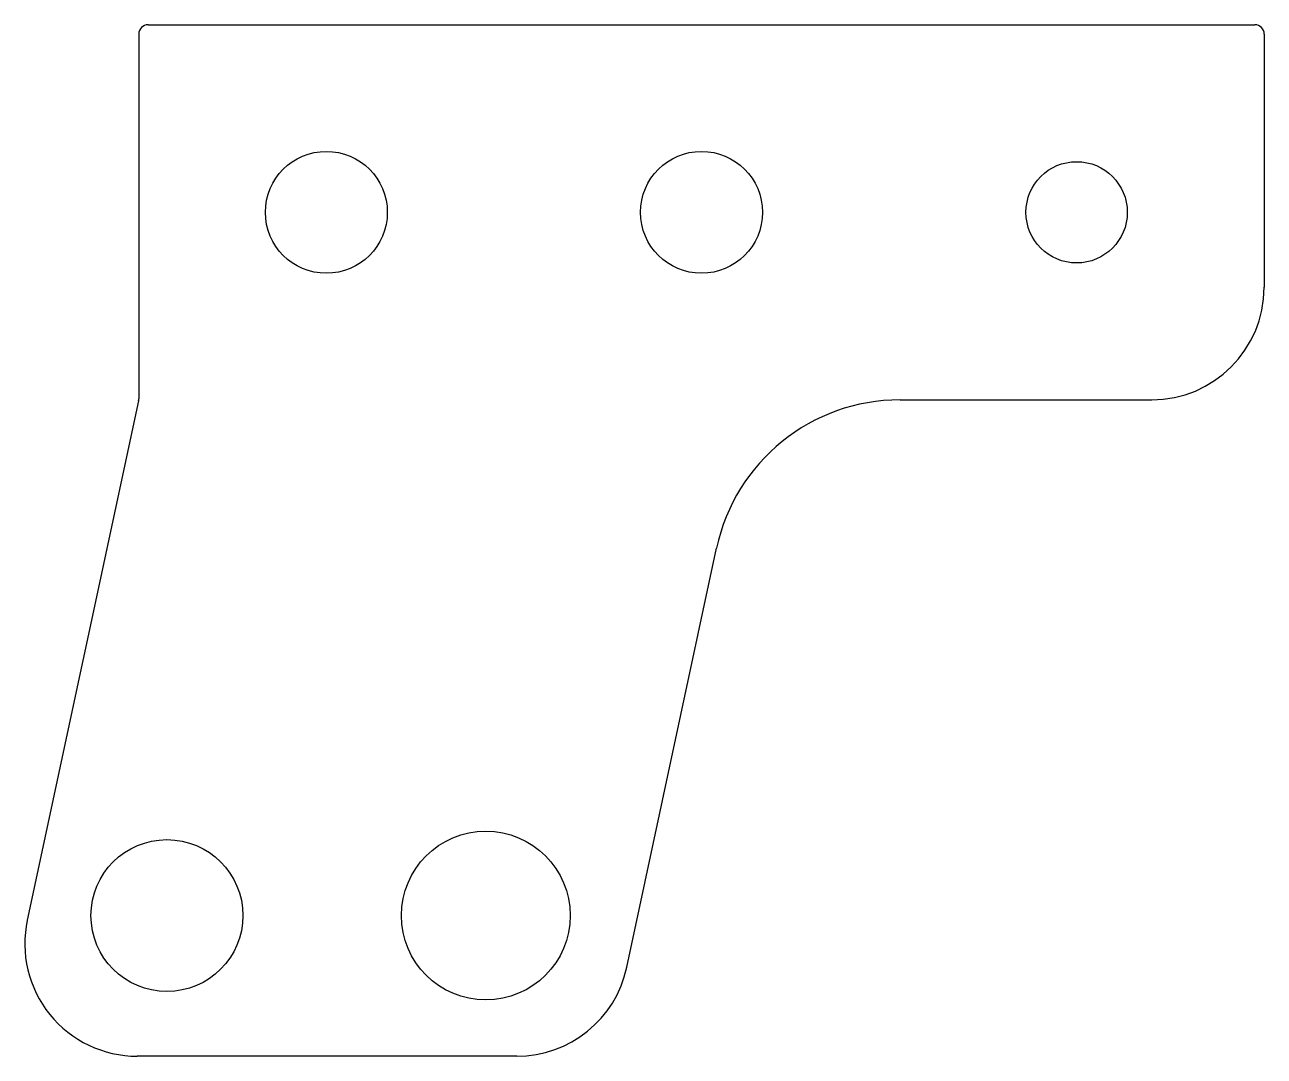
# Model space of a CAD drawing. Extents: x -24.6 to 41.5, y -7.5 to 47.5.
import ezdxf

# ---------------------------------------------------------------- set-up
doc = ezdxf.new("R2010")
doc.units = 0
doc.layers.add('Shape2DView', color=7, linetype='CONTINUOUS')

msp = doc.modelspace()

# ---------------------------------------------------------------- linework, layer by layer
at = {"layer": 'Shape2DView'}
for p, q in [((-18.5, 47), (-18.5, 27.553)), ((-18, 47.5), (41, 47.5)), ((41.5, 47), (41.5, 33.5)), ((-18.5111, 27.4482), (-24.4449, -0.24283)), ((22.0842, 27.5), (35.5, 27.5)), ((7.51632, -2.75717), (12.3061, 19.5953)), ((1.64951, -7.5), (-18.5781, -7.5))]:
    msp.add_line(p, q, dxfattribs=at)
for centre, radius in [((-8.5, 37.5), 3.25), ((11.5, 37.5), 3.25), ((31.5, 37.5), 2.7), ((-17, 0), 4.05), ((0, 0), 4.5)]:
    msp.add_circle(centre, radius, dxfattribs=at)
for centre, radius, start, end in [((-18, 47), 0.5, 90, 180), ((41, 47), 0.5, 0, 90), ((35.5, 33.5), 6, -90, 0), ((-19, 27.553), 0.5, -12.0948, 0), ((22.0842, 17.5), 10, 90, 167.905), ((-18.5781, -1.5), 6, 167.905, -90), ((1.64951, -1.5), 6, -90, -12.0948)]:
    msp.add_arc(centre, radius, start, end, dxfattribs=at)

doc.saveas('drawing.dxf')
